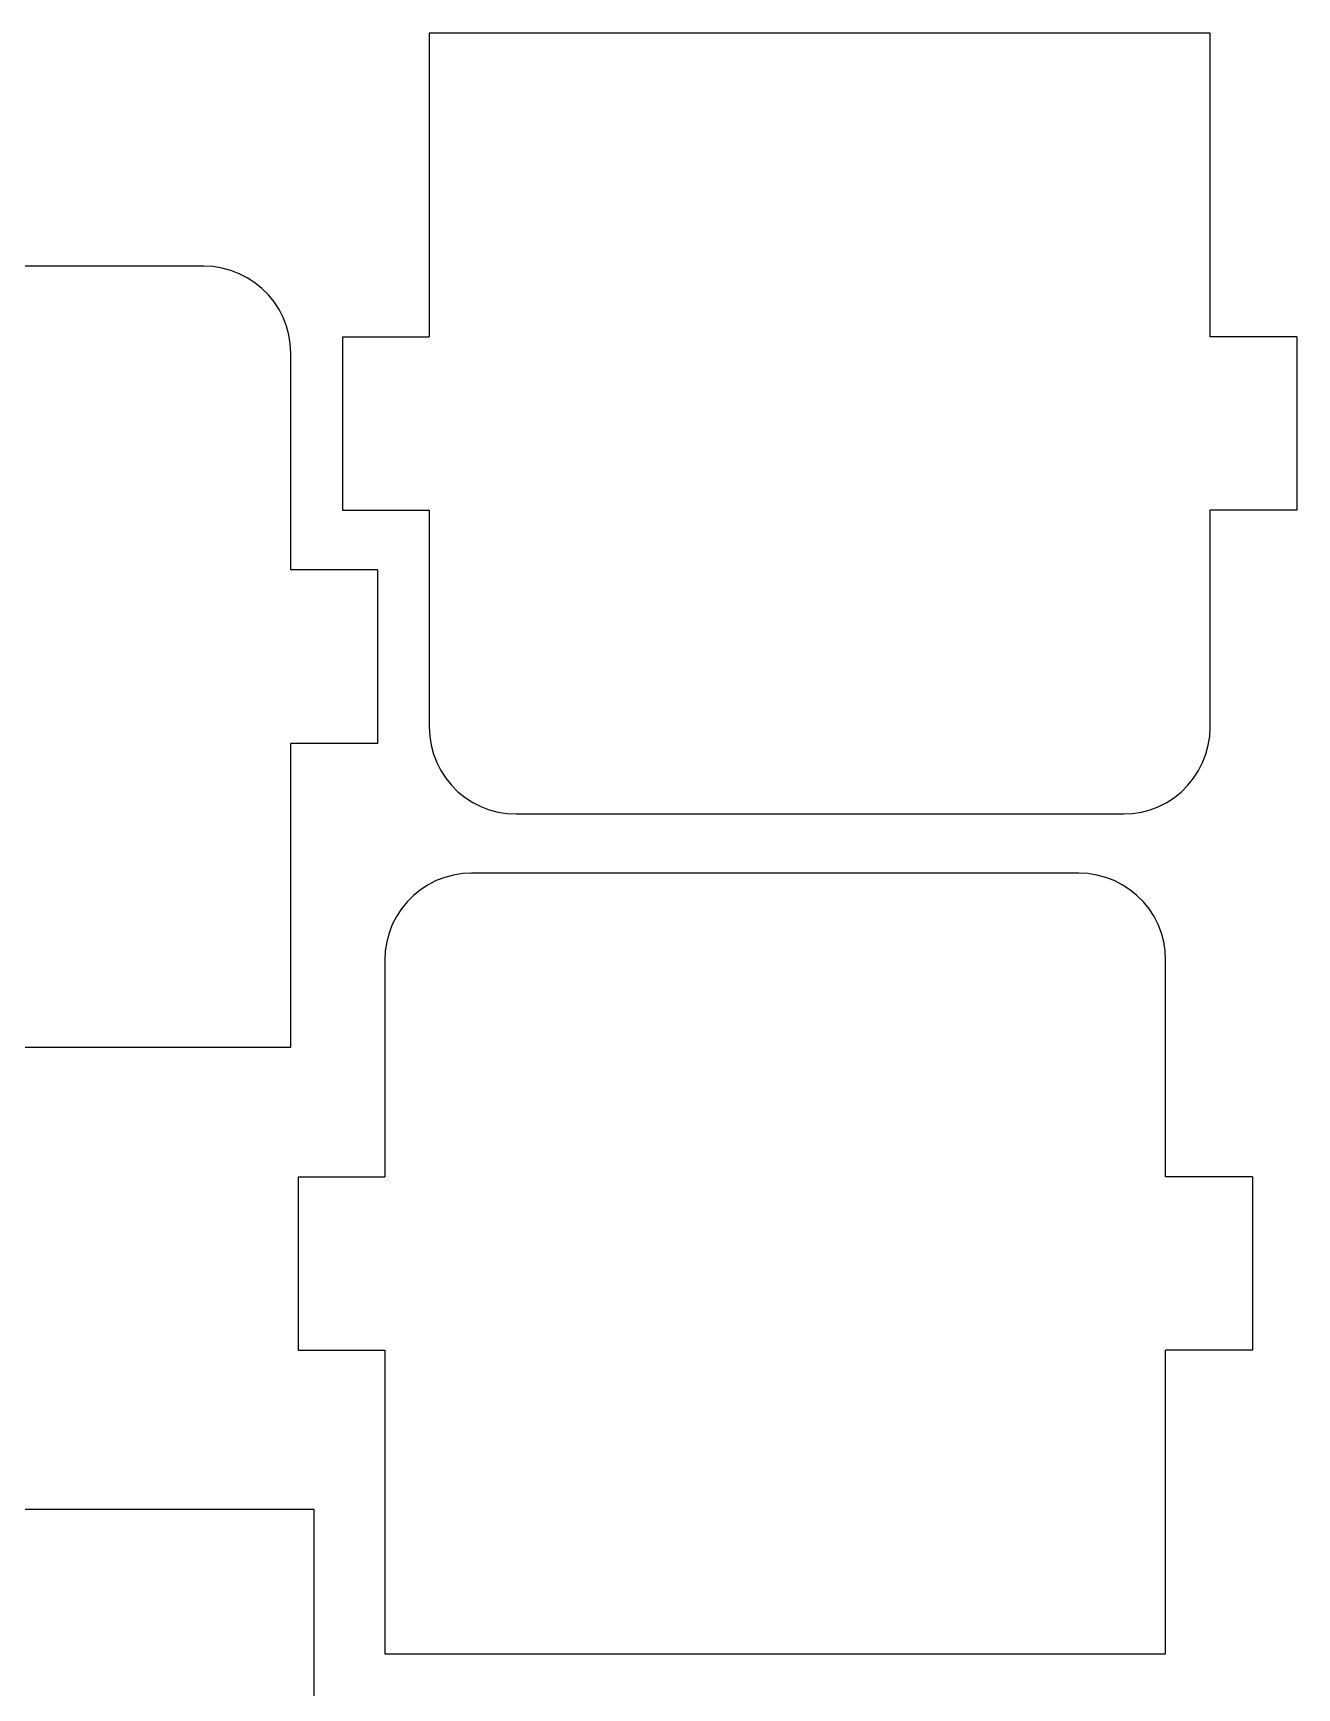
# Model space of a CAD drawing. Header units: centimetres. Extents: x -35.6 to 35, y -21 to 21.
# Drawn here: x 27.54 to 34.83, y -10.79 to -1.26 of the extents above; entities that cross this region are included whole.
import ezdxf

# ---------------------------------------------------------------- set-up
doc = ezdxf.new("R2010")
doc.units = ezdxf.units.CM
doc.header["$MEASUREMENT"] = 0
doc.layers.add('Capa 1', color=7, linetype='Continuous')

msp = doc.modelspace()

# ---------------------------------------------------------------- linework, layer by layer
at = {"layer": 'Capa 1', "color": 1, "lineweight": 25}
for points in [[(34.32544, -1.25835), (34.32544, -1.25835), (29.82544, -1.25835), (29.82544, -1.25835)], [(29.82544, -1.25835), (29.82544, -1.25835), (29.82544, -3.00837), (29.82544, -3.00837)], [(34.32544, -3.00837), (34.32544, -3.00837), (34.32544, -1.25835), (34.32544, -1.25835)], [(28.52676, -2.60158), (28.52676, -2.60158), (25.02675, -2.60158), (25.02675, -2.60158)], [(29.32545, -3.00837), (29.32545, -3.00837), (29.32545, -4.00836), (29.32545, -4.00836)], [(29.32545, -3.00837), (29.32545, -3.00837), (29.82544, -3.00837), (29.82544, -3.00837)], [(34.82543, -3.00837), (34.82543, -3.00837), (34.32544, -3.00837), (34.32544, -3.00837)], [(34.82543, -3.00837), (34.82543, -3.00837), (34.82543, -4.00836), (34.82543, -4.00836)], [(29.02675, -4.35157), (29.02675, -4.35157), (29.02675, -3.10157), (29.02675, -3.10157)], [(29.32545, -4.00836), (29.32545, -4.00836), (29.82544, -4.00836), (29.82544, -4.00836)], [(29.82544, -4.00836), (29.82544, -4.00836), (29.82544, -5.25835), (29.82544, -5.25835)], [(34.82543, -4.00836), (34.82543, -4.00836), (34.32544, -4.00836), (34.32544, -4.00836)], [(34.32544, -5.25835), (34.32544, -5.25835), (34.32544, -4.00836), (34.32544, -4.00836)], [(29.52674, -4.35157), (29.52674, -4.35157), (29.02675, -4.35157), (29.02675, -4.35157)], [(29.52674, -4.35157), (29.52674, -4.35157), (29.52674, -5.35155), (29.52674, -5.35155)], [(29.52674, -5.35155), (29.52674, -5.35155), (29.02675, -5.35155), (29.02675, -5.35155)], [(29.02675, -7.10158), (29.02675, -7.10158), (29.02675, -5.35155), (29.02675, -5.35155)], [(30.32543, -5.75835), (30.32543, -5.75835), (33.82545, -5.75835), (33.82545, -5.75835)], [(33.56903, -6.09927), (33.56903, -6.09927), (30.06902, -6.09927), (30.06902, -6.09927)], [(29.56902, -6.59927), (29.56902, -6.59927), (29.56902, -7.84926), (29.56902, -7.84926)], [(34.06902, -7.84926), (34.06902, -7.84926), (34.06902, -6.59927), (34.06902, -6.59927)], [(24.52675, -7.10158), (24.52675, -7.10158), (29.02675, -7.10158), (29.02675, -7.10158)], [(29.069, -7.84926), (29.069, -7.84926), (29.069, -8.84925), (29.069, -8.84925)], [(29.069, -7.84926), (29.069, -7.84926), (29.56902, -7.84926), (29.56902, -7.84926)], [(34.56901, -7.84926), (34.56901, -7.84926), (34.06902, -7.84926), (34.06902, -7.84926)], [(34.56901, -7.84926), (34.56901, -7.84926), (34.56901, -8.84925), (34.56901, -8.84925)], [(29.069, -8.84925), (29.069, -8.84925), (29.56902, -8.84925), (29.56902, -8.84925)], [(29.56902, -8.84925), (29.56902, -8.84925), (29.56902, -10.59927), (29.56902, -10.59927)], [(34.56901, -8.84925), (34.56901, -8.84925), (34.06902, -8.84925), (34.06902, -8.84925)], [(34.06902, -10.59927), (34.06902, -10.59927), (34.06902, -8.84925), (34.06902, -8.84925)], [(29.16247, -9.76672), (29.16247, -9.76672), (24.66248, -9.76672), (24.66248, -9.76672)], [(29.16247, -11.51674), (29.16247, -11.51674), (29.16247, -9.76672), (29.16247, -9.76672)], [(29.56902, -10.59927), (29.56902, -10.59927), (34.06902, -10.59927), (34.06902, -10.59927)]]:
    msp.add_open_spline(points, degree=3, dxfattribs=at)
for points in [[(29.02675, -3.10157), (29.02675, -3.10157), (29.024, -3.04929), (29.024, -3.04929), (29.024, -3.04929), (29.024, -3.04929), (29.01582, -2.99761), (29.01582, -2.99761), (29.01582, -2.99761), (29.01582, -2.99761), (29.00227, -2.94705), (29.00227, -2.94705), (29.00227, -2.94705), (29.00227, -2.94705), (28.9835, -2.89819), (28.9835, -2.89819), (28.9835, -2.89819), (28.9835, -2.89819), (28.95976, -2.85156), (28.95976, -2.85156), (28.95976, -2.85156), (28.95976, -2.85156), (28.93126, -2.80767), (28.93126, -2.80767), (28.93126, -2.80767), (28.93126, -2.80767), (28.89831, -2.76699), (28.89831, -2.76699), (28.89831, -2.76699), (28.89831, -2.76699), (28.8613, -2.72999), (28.8613, -2.72999), (28.8613, -2.72999), (28.8613, -2.72999), (28.82062, -2.69707), (28.82062, -2.69707), (28.82062, -2.69707), (28.82062, -2.69707), (28.77674, -2.66857), (28.77674, -2.66857), (28.77674, -2.66857), (28.77674, -2.66857), (28.7301, -2.64479), (28.7301, -2.64479), (28.7301, -2.64479), (28.7301, -2.64479), (28.68124, -2.62602), (28.68124, -2.62602), (28.68124, -2.62602), (28.68124, -2.62602), (28.63069, -2.61248), (28.63069, -2.61248), (28.63069, -2.61248), (28.63069, -2.61248), (28.57901, -2.60429), (28.57901, -2.60429), (28.57901, -2.60429), (28.57901, -2.60429), (28.52676, -2.60158), (28.52676, -2.60158)], [(29.82544, -5.25835), (29.82544, -5.25835), (29.82819, -5.31064), (29.82819, -5.31064), (29.82819, -5.31064), (29.82819, -5.31064), (29.83638, -5.36232), (29.83638, -5.36232), (29.83638, -5.36232), (29.83638, -5.36232), (29.84992, -5.41287), (29.84992, -5.41287), (29.84992, -5.41287), (29.84992, -5.41287), (29.86869, -5.46173), (29.86869, -5.46173), (29.86869, -5.46173), (29.86869, -5.46173), (29.89243, -5.50837), (29.89243, -5.50837), (29.89243, -5.50837), (29.89243, -5.50837), (29.92094, -5.55225), (29.92094, -5.55225), (29.92094, -5.55225), (29.92094, -5.55225), (29.95389, -5.59293), (29.95389, -5.59293), (29.95389, -5.59293), (29.95389, -5.59293), (29.99089, -5.62993), (29.99089, -5.62993), (29.99089, -5.62993), (29.99089, -5.62993), (30.03157, -5.66285), (30.03157, -5.66285), (30.03157, -5.66285), (30.03157, -5.66285), (30.07546, -5.69135), (30.07546, -5.69135), (30.07546, -5.69135), (30.07546, -5.69135), (30.12209, -5.71513), (30.12209, -5.71513), (30.12209, -5.71513), (30.12209, -5.71513), (30.17095, -5.7339), (30.17095, -5.7339), (30.17095, -5.7339), (30.17095, -5.7339), (30.22151, -5.74744), (30.22151, -5.74744), (30.22151, -5.74744), (30.22151, -5.74744), (30.27319, -5.75563), (30.27319, -5.75563), (30.27319, -5.75563), (30.27319, -5.75563), (30.32543, -5.75835), (30.32543, -5.75835)], [(33.82545, -5.75835), (33.82545, -5.75835), (33.87773, -5.75563), (33.87773, -5.75563), (33.87773, -5.75563), (33.87773, -5.75563), (33.92941, -5.74744), (33.92941, -5.74744), (33.92941, -5.74744), (33.92941, -5.74744), (33.97996, -5.7339), (33.97996, -5.7339), (33.97996, -5.7339), (33.97996, -5.7339), (34.02882, -5.71513), (34.02882, -5.71513), (34.02882, -5.71513), (34.02882, -5.71513), (34.07546, -5.69135), (34.07546, -5.69135), (34.07546, -5.69135), (34.07546, -5.69135), (34.11935, -5.66285), (34.11935, -5.66285), (34.11935, -5.66285), (34.11935, -5.66285), (34.16002, -5.62993), (34.16002, -5.62993), (34.16002, -5.62993), (34.16002, -5.62993), (34.19703, -5.59293), (34.19703, -5.59293), (34.19703, -5.59293), (34.19703, -5.59293), (34.22998, -5.55225), (34.22998, -5.55225), (34.22998, -5.55225), (34.22998, -5.55225), (34.25845, -5.50837), (34.25845, -5.50837), (34.25845, -5.50837), (34.25845, -5.50837), (34.28222, -5.46173), (34.28222, -5.46173), (34.28222, -5.46173), (34.28222, -5.46173), (34.30099, -5.41287), (34.30099, -5.41287), (34.30099, -5.41287), (34.30099, -5.41287), (34.3145, -5.36232), (34.3145, -5.36232), (34.3145, -5.36232), (34.3145, -5.36232), (34.32272, -5.31064), (34.32272, -5.31064), (34.32272, -5.31064), (34.32272, -5.31064), (34.32544, -5.25835), (34.32544, -5.25835)], [(30.06902, -6.09927), (30.06902, -6.09927), (30.01674, -6.10199), (30.01674, -6.10199), (30.01674, -6.10199), (30.01674, -6.10199), (29.96505, -6.11017), (29.96505, -6.11017), (29.96505, -6.11017), (29.96505, -6.11017), (29.9145, -6.12372), (29.9145, -6.12372), (29.9145, -6.12372), (29.9145, -6.12372), (29.86564, -6.14249), (29.86564, -6.14249), (29.86564, -6.14249), (29.86564, -6.14249), (29.819, -6.16627), (29.819, -6.16627), (29.819, -6.16627), (29.819, -6.16627), (29.77512, -6.19477), (29.77512, -6.19477), (29.77512, -6.19477), (29.77512, -6.19477), (29.73444, -6.22768), (29.73444, -6.22768), (29.73444, -6.22768), (29.73444, -6.22768), (29.69744, -6.26469), (29.69744, -6.26469), (29.69744, -6.26469), (29.69744, -6.26469), (29.66452, -6.30537), (29.66452, -6.30537), (29.66452, -6.30537), (29.66452, -6.30537), (29.63602, -6.34925), (29.63602, -6.34925), (29.63602, -6.34925), (29.63602, -6.34925), (29.61224, -6.39589), (29.61224, -6.39589), (29.61224, -6.39589), (29.61224, -6.39589), (29.59347, -6.44475), (29.59347, -6.44475), (29.59347, -6.44475), (29.59347, -6.44475), (29.57996, -6.4953), (29.57996, -6.4953), (29.57996, -6.4953), (29.57996, -6.4953), (29.57174, -6.54698), (29.57174, -6.54698), (29.57174, -6.54698), (29.57174, -6.54698), (29.56902, -6.59927), (29.56902, -6.59927)], [(34.06902, -6.59927), (34.06902, -6.59927), (34.06627, -6.54698), (34.06627, -6.54698), (34.06627, -6.54698), (34.06627, -6.54698), (34.05809, -6.4953), (34.05809, -6.4953), (34.05809, -6.4953), (34.05809, -6.4953), (34.04454, -6.44475), (34.04454, -6.44475), (34.04454, -6.44475), (34.04454, -6.44475), (34.02577, -6.39589), (34.02577, -6.39589), (34.02577, -6.39589), (34.02577, -6.39589), (34.00203, -6.34925), (34.00203, -6.34925), (34.00203, -6.34925), (34.00203, -6.34925), (33.97353, -6.30537), (33.97353, -6.30537), (33.97353, -6.30537), (33.97353, -6.30537), (33.94058, -6.26469), (33.94058, -6.26469), (33.94058, -6.26469), (33.94058, -6.26469), (33.90357, -6.22768), (33.90357, -6.22768), (33.90357, -6.22768), (33.90357, -6.22768), (33.86289, -6.19477), (33.86289, -6.19477), (33.86289, -6.19477), (33.86289, -6.19477), (33.81901, -6.16627), (33.81901, -6.16627), (33.81901, -6.16627), (33.81901, -6.16627), (33.77237, -6.14249), (33.77237, -6.14249), (33.77237, -6.14249), (33.77237, -6.14249), (33.72351, -6.12372), (33.72351, -6.12372), (33.72351, -6.12372), (33.72351, -6.12372), (33.67296, -6.11017), (33.67296, -6.11017), (33.67296, -6.11017), (33.67296, -6.11017), (33.62128, -6.10199), (33.62128, -6.10199), (33.62128, -6.10199), (33.62128, -6.10199), (33.56903, -6.09927), (33.56903, -6.09927)]]:
    msp.add_open_spline(points, degree=3, knots=[0, 0, 0, 0, 0.0625, 0.0625, 0.0625, 0.0625, 0.125, 0.125, 0.125, 0.125, 0.1875, 0.1875, 0.1875, 0.1875, 0.25, 0.25, 0.25, 0.25, 0.3125, 0.3125, 0.3125, 0.3125, 0.375, 0.375, 0.375, 0.375, 0.4375, 0.4375, 0.4375, 0.4375, 0.5, 0.5, 0.5, 0.5, 0.5625, 0.5625, 0.5625, 0.5625, 0.625, 0.625, 0.625, 0.625, 0.6875, 0.6875, 0.6875, 0.6875, 0.75, 0.75, 0.75, 0.75, 0.8125, 0.8125, 0.8125, 0.8125, 0.875, 0.875, 0.875, 0.875, 1, 1, 1, 1], dxfattribs=at)

doc.saveas('drawing.dxf')
